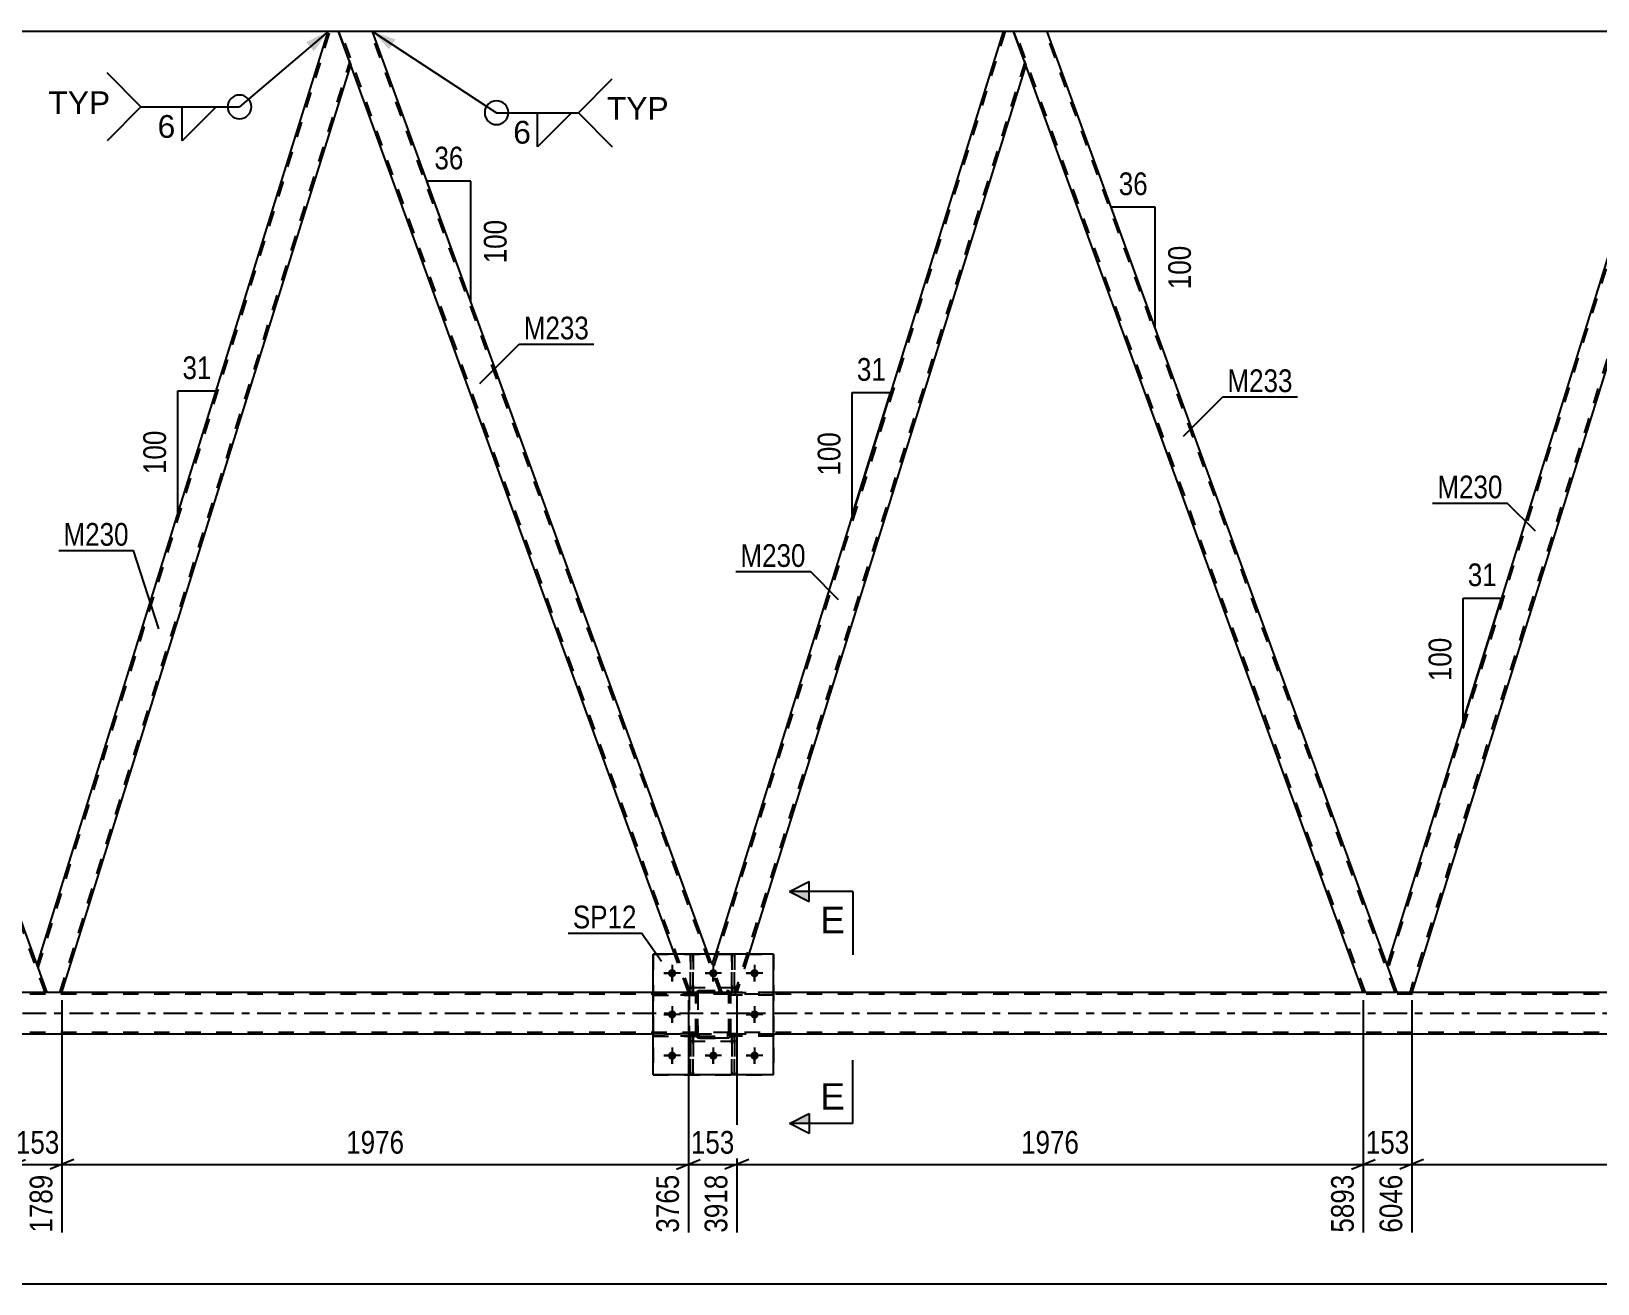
# Model space of a CAD drawing. Header units: millimetres. Extents: x 0 to 841, y 0 to 594.
# Drawn here: x 148.6 to 346.2, y 294.3 to 452.3 of the extents above; entities that cross this region are included whole.
import ezdxf

# ---------------------------------------------------------------- set-up
doc = ezdxf.new("R2010")
doc.units = ezdxf.units.MM
doc.linetypes.add('DXK_LINE_DOT2', pattern=[3.9198, 1.9599, -1.9599])
doc.linetypes.add('DXK_LINE_DOT3', pattern=[5.9187, 2.979, -0.9799, 0.9799, -0.9799])
doc.styles.add('Arial', font='ARIAL.TTF', dxfattribs={"height": 0.2})
doc.styles.add('Arial Narrow', font='ARIALN.TTF', dxfattribs={"height": 0.2})

# ---------------------------------------------------------------- blocks, each defined once
blk = doc.blocks.new('Bolt-389786769-2336 - 2334')
at = {"color": 1, "linetype": 'Continuous'}
for p, q in [((229.47, 334.5), (229.47, 333.81)), ((234.67, 334.5), (234.67, 333.81)), ((239.87, 334.5), (239.87, 333.81)), ((228.43, 333.46), (229.12, 333.46)), ((229.47, 332.42), (229.47, 333.12)), ((230.51, 333.46), (229.82, 333.46)), ((233.63, 333.46), (234.32, 333.46)), ((234.67, 332.42), (234.67, 333.12)), ((235.71, 333.46), (235.02, 333.46)), ((238.83, 333.46), (239.52, 333.46)), ((239.87, 332.42), (239.87, 333.12)), ((240.91, 333.46), (240.22, 333.46)), ((228.43, 328.26), (229.12, 328.26)), ((229.47, 329.3), (229.47, 328.61)), ((230.51, 328.26), (229.82, 328.26)), ((238.83, 328.26), (239.52, 328.26)), ((239.87, 329.3), (239.87, 328.61)), ((240.91, 328.26), (240.22, 328.26)), ((229.47, 327.22), (229.47, 327.92)), ((239.87, 327.22), (239.87, 327.92)), ((229.47, 324.1), (229.47, 323.41)), ((234.67, 324.1), (234.67, 323.41)), ((239.87, 324.1), (239.87, 323.41)), ((228.43, 323.06), (229.12, 323.06)), ((229.47, 322.02), (229.47, 322.72)), ((230.51, 323.06), (229.82, 323.06)), ((233.63, 323.06), (234.32, 323.06)), ((234.67, 322.02), (234.67, 322.72)), ((235.71, 323.06), (235.02, 323.06)), ((238.83, 323.06), (239.52, 323.06)), ((239.87, 322.02), (239.87, 322.72)), ((240.91, 323.06), (240.22, 323.06))]:
    blk.add_line(p, q, dxfattribs=at)
blk = doc.blocks.new('Part-389786769-2456 - 2334')
at = {"color": 2, "linetype": 'Continuous'}
for p, q in [((356.36, 452.26), (319.66, 334.51)), ((357.68, 452.26), (356.36, 452.26)), ((359.23, 448.01), (357.68, 452.26)), ((359.23, 448.01), (322.77, 331.04)), ((320.92, 331.04), (319.66, 334.51)), ((319.66, 334.51), (319.66, 334.51))]:
    blk.add_line(p, q, dxfattribs=at)
at = {"color": 7, "linetype": 'DXK_LINE_DOT2'}
for p, q in [((356.61, 452.26), (319.79, 334.14)), ((359.09, 448.38), (322.51, 331.04)), ((320.92, 331.04), (319.66, 334.51)), ((322.77, 331.04), (320.92, 331.04)), ((322.26, 331.04), (320.92, 331.04)), ((322.62, 331.04), (322.26, 331.04))]:
    blk.add_line(p, q, dxfattribs=at)
blk = doc.blocks.new('Part-389786769-2466 - 2334')
at = {"color": 7, "linetype": 'DXK_LINE_DOT2'}
for p, q in [((271.48, 452.26), (234.66, 334.14)), ((273.96, 448.38), (237.38, 331.04)), ((234.52, 334.51), (234.95, 335.86)), ((235.79, 331.04), (234.52, 334.51)), ((235.79, 331.04), (234.52, 334.51)), ((239.13, 335.86), (237.63, 331.04)), ((237.63, 331.04), (235.79, 331.04)), ((237.13, 331.04), (235.79, 331.04)), ((237.48, 331.04), (237.13, 331.04))]:
    blk.add_line(p, q, dxfattribs=at)
at = {"color": 2, "linetype": 'Continuous'}
for p, q in [((271.23, 452.26), (234.95, 335.86)), ((272.54, 452.26), (271.23, 452.26)), ((274.09, 448.01), (272.54, 452.26)), ((274.09, 448.01), (239.13, 335.86))]:
    blk.add_line(p, q, dxfattribs=at)
blk = doc.blocks.new('Bolt-389786769-2402 - 2334')
at = {"linetype": 'Continuous'}
for points in [[(229.99, 333.46, -1), (228.95, 333.46, -1)], [(235.19, 333.46, -1), (234.15, 333.46, -1)], [(240.39, 333.46, -1), (239.35, 333.46, -1)], [(229.99, 328.26, -1), (228.95, 328.26, -1)], [(240.39, 328.26, -1), (239.35, 328.26, -1)], [(229.99, 323.06, -1), (228.95, 323.06, -1)], [(235.19, 323.06, -1), (234.15, 323.06, -1)], [(240.39, 323.06, -1), (239.35, 323.06, -1)]]:
    blk.add_hatch(color=1, dxfattribs=at).paths.add_polyline_path(points)
at = {"color": 1, "linetype": 'Continuous'}
for p, q in [((229.47, 334.5), (229.47, 332.42)), ((234.67, 334.5), (234.67, 332.42)), ((239.87, 334.5), (239.87, 332.42)), ((230.51, 333.46), (228.43, 333.46)), ((235.71, 333.46), (233.63, 333.46)), ((240.91, 333.46), (238.83, 333.46)), ((230.51, 328.26), (228.43, 328.26)), ((229.47, 329.3), (229.47, 327.22)), ((240.91, 328.26), (238.83, 328.26)), ((239.87, 329.3), (239.87, 327.22)), ((229.47, 324.1), (229.47, 322.02)), ((234.67, 324.1), (234.67, 322.02)), ((239.87, 324.1), (239.87, 322.02)), ((230.51, 323.06), (228.43, 323.06)), ((235.71, 323.06), (233.63, 323.06)), ((240.91, 323.06), (238.83, 323.06))]:
    blk.add_line(p, q, dxfattribs=at)
blk = doc.blocks.new('Part-389786769-2644 - 2334')
at = {"color": 7, "linetype": 'DXK_LINE_DOT2'}
for p, q in [((232.12, 335.87), (231.8, 335.87)), ((231.8, 335.87), (231.8, 331.62)), ((231.8, 335.87), (231.8, 331.02)), ((232.12, 331.62), (232.12, 335.87)), ((232.12, 331.02), (232.12, 335.86)), ((232.12, 331.62), (231.8, 331.62)), ((231.8, 331.62), (231.8, 331.02)), ((232.12, 331.02), (231.8, 331.02)), ((232.12, 331.02), (232.12, 331.62)), ((232.12, 331.02), (232.12, 331.02))]:
    blk.add_line(p, q, dxfattribs=at)
blk = doc.blocks.new('Part-389786769-2621 - 2334')
at = {"color": 7, "linetype": 'DXK_LINE_DOT2'}
for p, q in [((232.12, 331.03), (227.07, 331.03)), ((227.07, 331.03), (227.07, 330.71)), ((227.07, 330.71), (232.47, 330.71)), ((232.47, 331.03), (231.87, 331.03)), ((231.87, 330.71), (231.87, 331.03)), ((231.87, 330.71), (232.47, 330.71)), ((232.47, 330.71), (232.47, 331.03)), ((232.47, 330.71), (232.47, 331.03))]:
    blk.add_line(p, q, dxfattribs=at)
blk = doc.blocks.new('Part-389786769-2476 - 2334')
at = {"color": 2, "linetype": 'Continuous'}
for p, q in [((149.39, 334.51), (186.09, 452.26)), ((187.41, 452.26), (186.09, 452.26)), ((188.96, 448.01), (187.41, 452.26)), ((152.5, 331.04), (188.96, 448.01)), ((150.65, 331.04), (149.39, 334.51)), ((149.39, 334.51), (149.39, 334.51))]:
    blk.add_line(p, q, dxfattribs=at)
at = {"color": 7, "linetype": 'DXK_LINE_DOT2'}
for p, q in [((149.52, 334.14), (186.34, 452.26)), ((152.25, 331.04), (188.82, 448.38)), ((150.65, 331.04), (149.39, 334.51)), ((152.5, 331.04), (150.65, 331.04)), ((151.99, 331.04), (150.65, 331.04)), ((152.35, 331.04), (151.99, 331.04))]:
    blk.add_line(p, q, dxfattribs=at)
blk = doc.blocks.new('Part-389786769-2603 - 2334')
at = {"color": 7, "linetype": 'DXK_LINE_DOT2'}
for p, q in [((242.27, 331.03), (236.87, 331.03)), ((236.87, 330.71), (236.87, 331.03)), ((236.87, 330.71), (236.87, 331.03)), ((237.47, 330.71), (236.87, 330.71)), ((242.27, 330.71), (236.87, 330.71)), ((237.47, 330.71), (237.47, 331.03)), ((242.27, 331.03), (242.27, 330.71))]:
    blk.add_line(p, q, dxfattribs=at)
blk = doc.blocks.new('Part-389786769-2422 - 2334')
at = {"color": 2, "linetype": 'Continuous'}
for p, q in [((227.07, 331.04), (94.28, 331.04)), ((482.48, 331.04), (242.27, 331.04)), ((227.07, 325.76), (94.28, 325.76)), ((482.48, 325.76), (242.27, 325.76))]:
    blk.add_line(p, q, dxfattribs=at)
at = {"color": 7, "linetype": 'DXK_LINE_DOT2'}
for p, q in [((765.82, 330.8), (94.28, 330.8)), ((242.27, 331.04), (227.07, 331.04)), ((765.82, 326), (94.28, 326)), ((242.27, 325.76), (227.07, 325.76))]:
    blk.add_line(p, q, dxfattribs=at)
at = {"color": 7, "linetype": 'DXK_LINE_DOT3'}
blk.add_line((94.28, 328.4), (765.82, 328.4), dxfattribs=at)
blk = doc.blocks.new('Part-389786769-2358 - 2334')
at = {"color": 7, "linetype": 'DXK_LINE_DOT2'}
for p, q in [((237, 325.5), (237, 325.5)), ((237, 325.5), (237, 324.9)), ((237, 320.67), (237, 325.5)), ((237, 325.5), (237.32, 325.5)), ((237, 324.9), (237, 320.67)), ((237, 324.9), (237.32, 324.9)), ((237.32, 324.9), (237.32, 325.5)), ((237.32, 320.67), (237.32, 325.5)), ((237.32, 320.67), (237.32, 324.9)), ((237, 320.67), (237.32, 320.67))]:
    blk.add_line(p, q, dxfattribs=at)
blk = doc.blocks.new('Part-389786769-2487 - 2334')
at = {"color": 7, "linetype": 'DXK_LINE_DOT2'}
for p, q in [((231.67, 324.87), (231.67, 331.67)), ((231.67, 331.67), (237.67, 331.67)), ((237.67, 324.87), (237.67, 331.67)), ((231.67, 324.87), (237.67, 324.87))]:
    blk.add_line(p, q, dxfattribs=at)
blk = doc.blocks.new('Part-389786769-2597 - 2334')
at = {"color": 7, "linetype": 'DXK_LINE_DOT2'}
for p, q in [((236.87, 330.71), (236.87, 331.03)), ((236.87, 331.03), (242.27, 331.03)), ((236.87, 330.71), (236.87, 331.03)), ((242.27, 330.71), (236.87, 330.71)), ((237.47, 330.71), (237.47, 331.03)), ((242.27, 331.03), (242.27, 330.71))]:
    blk.add_line(p, q, dxfattribs=at)
blk = doc.blocks.new('Part-389786769-2567 - 2334')
at = {"color": 2, "linetype": 'Continuous'}
for p, q in [((146.4, 331.04), (102.28, 452.26)), ((102.28, 452.26), (106.53, 452.26)), ((149.39, 334.51), (106.53, 452.26))]:
    blk.add_line(p, q, dxfattribs=at)
at = {"color": 7, "linetype": 'DXK_LINE_DOT2'}
for p, q in [((146.65, 331.04), (102.53, 452.26)), ((150.4, 331.04), (106.28, 452.26)), ((150.65, 331.04), (149.39, 334.51)), ((150.65, 331.04), (146.4, 331.04)), ((150.14, 331.04), (146.91, 331.04))]:
    blk.add_line(p, q, dxfattribs=at)
blk = doc.blocks.new('Part-389786769-2461 - 2334')
at = {"color": 2, "linetype": 'Continuous'}
for p, q in [((276.8, 452.26), (272.54, 452.26)), ((319.66, 334.51), (276.8, 452.26)), ((316.66, 331.04), (274.09, 448.01))]:
    blk.add_line(p, q, dxfattribs=at)
at = {"color": 7, "linetype": 'DXK_LINE_DOT2'}
for p, q in [((272.54, 452.26), (274.09, 448.01)), ((316.92, 331.04), (272.8, 452.26)), ((320.67, 331.04), (276.55, 452.26)), ((320.92, 331.04), (319.66, 334.51)), ((320.92, 331.04), (316.66, 331.04)), ((320.41, 331.04), (317.18, 331.04))]:
    blk.add_line(p, q, dxfattribs=at)
blk = doc.blocks.new('Part-389786769-2471 - 2334')
at = {"color": 2, "linetype": 'Continuous'}
for p, q in [((191.67, 452.26), (187.41, 452.26)), ((234.03, 335.86), (191.67, 452.26)), ((229.77, 335.86), (188.96, 448.01))]:
    blk.add_line(p, q, dxfattribs=at)
at = {"color": 7, "linetype": 'DXK_LINE_DOT2'}
for p, q in [((187.41, 452.26), (188.96, 448.01)), ((231.79, 331.04), (187.67, 452.26)), ((235.53, 331.04), (191.41, 452.26)), ((231.53, 331.04), (229.77, 335.86)), ((235.79, 331.04), (234.03, 335.86)), ((235.79, 331.04), (231.53, 331.04)), ((235.28, 331.04), (232.04, 331.04))]:
    blk.add_line(p, q, dxfattribs=at)
blk = doc.blocks.new('Part-389786769-2518 - 2334')
at = {"color": 2, "linetype": 'Continuous'}
for p, q in [((186.09, 452.26), (106.53, 452.26)), ((271.23, 452.26), (191.67, 452.26)), ((356.36, 452.26), (276.8, 452.26))]:
    blk.add_line(p, q, dxfattribs=at)
at = {"color": 7, "linetype": 'DXK_LINE_DOT2'}
for p, q in [((191.67, 452.26), (186.09, 452.26)), ((276.8, 452.26), (271.23, 452.26))]:
    blk.add_line(p, q, dxfattribs=at)
blk = doc.blocks.new('Part-389786769-2633 - 2334')
at = {"color": 7, "linetype": 'DXK_LINE_DOT2'}
for p, q in [((237.32, 325.5), (237, 325.5)), ((237, 324.9), (237, 325.5)), ((237, 320.67), (237, 325.5)), ((237.32, 324.9), (237, 324.9)), ((237, 320.67), (237, 324.9)), ((237.32, 325.5), (237.32, 325.5)), ((237.32, 325.5), (237.32, 324.9)), ((237.32, 320.67), (237.32, 325.5)), ((237.32, 324.9), (237.32, 320.67)), ((237.32, 320.67), (237, 320.67))]:
    blk.add_line(p, q, dxfattribs=at)
blk = doc.blocks.new('Part-389786769-2553 - 2334')
at = {"color": 7, "linetype": 'DXK_LINE_DOT2'}
for p, q in [((232.12, 325.5), (231.8, 325.5)), ((231.8, 324.9), (231.8, 325.5)), ((231.8, 320.67), (231.8, 325.5)), ((232.12, 324.9), (231.8, 324.9)), ((231.8, 320.67), (231.8, 324.9)), ((232.12, 325.5), (232.12, 325.5)), ((232.12, 325.5), (232.12, 324.9)), ((232.12, 320.67), (232.12, 325.5)), ((232.12, 324.9), (232.12, 320.67)), ((232.12, 320.67), (231.8, 320.67))]:
    blk.add_line(p, q, dxfattribs=at)
blk = doc.blocks.new('Part-389786769-2559 - 2334')
at = {"color": 2, "linetype": 'Continuous'}
for p, q in [((242.27, 335.86), (227.07, 335.86)), ((227.07, 320.66), (227.07, 335.86)), ((242.27, 320.66), (242.27, 335.86)), ((242.27, 320.66), (227.07, 320.66))]:
    blk.add_line(p, q, dxfattribs=at)
blk = doc.blocks.new('Part-389786769-2560 - 2334')
at = {"color": 7, "linetype": 'DXK_LINE_DOT2'}
for p, q in [((227.07, 335.86), (242.27, 335.86)), ((227.07, 335.86), (227.07, 320.66)), ((242.27, 335.86), (242.27, 320.66)), ((227.07, 320.66), (242.27, 320.66))]:
    blk.add_line(p, q, dxfattribs=at)
blk = doc.blocks.new('Part-389786769-2561 - 2334')
at = {"color": 7, "linetype": 'DXK_LINE_DOT2'}
for p, q in [((232.47, 330.78), (232.51, 330.97)), ((232.51, 330.97), (232.47, 330.78)), ((232.47, 325.74), (232.47, 330.78)), ((232.47, 330.78), (232.47, 330.78)), ((232.47, 325.74), (232.47, 330.78)), ((232.71, 330.78), (232.73, 330.88)), ((232.73, 330.88), (232.71, 330.78)), ((232.71, 325.74), (232.71, 330.78)), ((232.71, 330.78), (232.71, 330.78)), ((232.71, 330.78), (232.71, 325.74)), ((232.73, 330.88), (232.78, 330.95)), ((232.78, 330.95), (232.73, 330.88)), ((232.77, 331.23), (232.95, 331.26)), ((232.95, 331.26), (232.77, 331.23)), ((232.78, 330.95), (232.86, 331.01)), ((232.95, 331.02), (232.86, 331.01)), ((232.95, 331.26), (236.39, 331.26)), ((232.95, 331.26), (232.95, 331.26)), ((232.95, 331.26), (236.39, 331.26)), ((232.95, 331.02), (236.39, 331.02)), ((232.95, 331.02), (232.95, 331.02)), ((232.95, 331.02), (236.39, 331.02)), ((236.39, 331.26), (236.39, 331.26)), ((236.39, 331.26), (236.57, 331.23)), ((236.57, 331.23), (236.39, 331.26)), ((236.39, 331.02), (236.39, 331.02)), ((236.39, 331.02), (236.48, 331.01)), ((236.48, 331.01), (236.39, 331.02)), ((236.48, 331.01), (236.56, 330.95)), ((236.56, 330.95), (236.48, 331.01)), ((236.56, 330.95), (236.61, 330.88)), ((236.61, 330.88), (236.56, 330.95)), ((236.61, 330.88), (236.63, 330.78)), ((236.63, 330.78), (236.61, 330.88)), ((236.63, 325.74), (236.63, 330.78)), ((236.63, 330.78), (236.63, 330.78)), ((236.63, 325.74), (236.63, 330.78)), ((236.83, 330.97), (236.87, 330.78)), ((236.87, 330.78), (236.83, 330.97)), ((236.87, 325.74), (236.87, 330.78)), ((236.87, 330.78), (236.87, 330.78)), ((236.87, 325.74), (236.87, 330.78)), ((232.47, 325.74), (232.47, 325.74)), ((232.51, 325.56), (232.47, 325.74)), ((232.47, 325.74), (232.51, 325.56)), ((232.71, 325.74), (232.71, 325.74)), ((232.73, 325.65), (232.71, 325.74)), ((232.71, 325.74), (232.73, 325.65)), ((232.78, 325.57), (232.73, 325.65)), ((232.73, 325.65), (232.78, 325.57)), ((232.95, 325.26), (232.77, 325.3)), ((232.77, 325.3), (232.95, 325.26)), ((232.86, 325.52), (232.78, 325.57)), ((232.78, 325.57), (232.86, 325.52)), ((232.95, 325.5), (232.86, 325.52)), ((232.86, 325.52), (232.95, 325.5)), ((232.95, 325.5), (236.39, 325.5)), ((232.95, 325.5), (232.95, 325.5)), ((232.95, 325.5), (236.39, 325.5)), ((232.95, 325.26), (236.39, 325.26)), ((232.95, 325.26), (232.95, 325.26)), ((236.39, 325.26), (232.95, 325.26)), ((236.48, 325.52), (236.39, 325.5)), ((236.39, 325.5), (236.39, 325.5)), ((236.57, 325.3), (236.39, 325.26)), ((236.39, 325.26), (236.57, 325.3)), ((236.39, 325.26), (236.39, 325.26)), ((236.56, 325.57), (236.48, 325.52)), ((236.61, 325.65), (236.56, 325.57)), ((236.56, 325.57), (236.61, 325.65)), ((236.63, 325.74), (236.61, 325.65)), ((236.61, 325.65), (236.63, 325.74)), ((236.63, 325.74), (236.63, 325.74)), ((236.87, 325.74), (236.83, 325.56)), ((236.83, 325.56), (236.87, 325.74)), ((236.87, 325.74), (236.87, 325.74))]:
    blk.add_line(p, q, dxfattribs=at)
at = {"color": 7, "linetype": 'DXK_LINE_DOT3'}
blk.add_line((234.67, 328.26), (234.67, 328.26), dxfattribs=at)
at = {"color": 7, "linetype": 'DXK_LINE_DOT2'}
for centre, start, end in [((232.95, 330.78), 112.5, 157.5), ((232.95, 330.78), 112.5, 157.5), ((236.39, 330.78), 22.5, 67.5), ((236.39, 330.78), 22.5, 67.5), ((232.95, 325.74), 202.5, 247.5), ((232.95, 325.74), 202.5, 247.5), ((236.39, 325.74), 292.5, 337.5), ((236.39, 325.74), 292.5, 337.5)]:
    blk.add_arc(centre, 0.48, start, end, dxfattribs=at)
blk = doc.blocks.new('Part-389786769-2562 - 2334')
at = {"color": 7, "linetype": 'DXK_LINE_DOT2'}
for p, q in [((231.67, 324.87), (231.67, 331.67)), ((231.67, 331.67), (237.67, 331.67)), ((237.67, 324.87), (237.67, 331.67)), ((231.67, 324.87), (237.67, 324.87))]:
    blk.add_line(p, q, dxfattribs=at)
blk = doc.blocks.new('Part-389786769-2580 - 2334')
at = {"color": 7, "linetype": 'DXK_LINE_DOT2'}
for p, q in [((232.47, 330.78), (232.51, 330.97)), ((232.51, 330.97), (232.47, 330.78)), ((232.47, 325.74), (232.47, 330.78)), ((232.47, 330.78), (232.47, 330.78)), ((232.47, 325.74), (232.47, 330.78)), ((232.71, 330.78), (232.73, 330.88)), ((232.73, 330.88), (232.71, 330.78)), ((232.71, 325.74), (232.71, 330.78)), ((232.71, 330.78), (232.71, 330.78)), ((232.71, 330.78), (232.71, 325.74)), ((232.73, 330.88), (232.78, 330.95)), ((232.78, 330.95), (232.73, 330.88)), ((232.77, 331.23), (232.95, 331.26)), ((232.95, 331.26), (232.77, 331.23)), ((232.78, 330.95), (232.86, 331.01)), ((232.95, 331.02), (232.86, 331.01)), ((232.95, 331.26), (236.39, 331.26)), ((232.95, 331.26), (232.95, 331.26)), ((232.95, 331.26), (236.39, 331.26)), ((232.95, 331.02), (236.39, 331.02)), ((232.95, 331.02), (232.95, 331.02)), ((232.95, 331.02), (236.39, 331.02)), ((236.39, 331.26), (236.39, 331.26)), ((236.39, 331.26), (236.57, 331.23)), ((236.57, 331.23), (236.39, 331.26)), ((236.39, 331.02), (236.39, 331.02)), ((236.39, 331.02), (236.48, 331.01)), ((236.48, 331.01), (236.39, 331.02)), ((236.48, 331.01), (236.56, 330.95)), ((236.56, 330.95), (236.48, 331.01)), ((236.56, 330.95), (236.61, 330.88)), ((236.61, 330.88), (236.56, 330.95)), ((236.61, 330.88), (236.63, 330.78)), ((236.63, 330.78), (236.61, 330.88)), ((236.63, 325.74), (236.63, 330.78)), ((236.63, 330.78), (236.63, 330.78)), ((236.63, 325.74), (236.63, 330.78)), ((236.83, 330.97), (236.87, 330.78)), ((236.87, 330.78), (236.83, 330.97)), ((236.87, 325.74), (236.87, 330.78)), ((236.87, 330.78), (236.87, 330.78)), ((236.87, 325.74), (236.87, 330.78)), ((232.47, 325.74), (232.47, 325.74)), ((232.51, 325.56), (232.47, 325.74)), ((232.47, 325.74), (232.51, 325.56)), ((232.71, 325.74), (232.71, 325.74)), ((232.73, 325.65), (232.71, 325.74)), ((232.71, 325.74), (232.73, 325.65)), ((232.78, 325.57), (232.73, 325.65)), ((232.73, 325.65), (232.78, 325.57)), ((232.95, 325.26), (232.77, 325.3)), ((232.77, 325.3), (232.95, 325.26)), ((232.86, 325.52), (232.78, 325.57)), ((232.78, 325.57), (232.86, 325.52)), ((232.95, 325.5), (232.86, 325.52)), ((232.86, 325.52), (232.95, 325.5)), ((232.95, 325.5), (236.39, 325.5)), ((232.95, 325.5), (232.95, 325.5)), ((232.95, 325.5), (236.39, 325.5)), ((232.95, 325.26), (236.39, 325.26)), ((232.95, 325.26), (232.95, 325.26)), ((236.39, 325.26), (232.95, 325.26)), ((236.48, 325.52), (236.39, 325.5)), ((236.39, 325.5), (236.39, 325.5)), ((236.57, 325.3), (236.39, 325.26)), ((236.39, 325.26), (236.57, 325.3)), ((236.39, 325.26), (236.39, 325.26)), ((236.56, 325.57), (236.48, 325.52)), ((236.61, 325.65), (236.56, 325.57)), ((236.56, 325.57), (236.61, 325.65)), ((236.63, 325.74), (236.61, 325.65)), ((236.61, 325.65), (236.63, 325.74)), ((236.63, 325.74), (236.63, 325.74)), ((236.87, 325.74), (236.83, 325.56)), ((236.83, 325.56), (236.87, 325.74)), ((236.87, 325.74), (236.87, 325.74))]:
    blk.add_line(p, q, dxfattribs=at)
at = {"color": 7, "linetype": 'DXK_LINE_DOT3'}
blk.add_line((234.67, 328.26), (234.67, 328.26), dxfattribs=at)
at = {"color": 7, "linetype": 'DXK_LINE_DOT2'}
for centre, start, end in [((232.95, 330.78), 112.5, 157.5), ((232.95, 330.78), 112.5, 157.5), ((236.39, 330.78), 22.5, 67.5), ((236.39, 330.78), 22.5, 67.5), ((232.95, 325.74), 202.5, 247.5), ((232.95, 325.74), 202.5, 247.5), ((236.39, 325.74), 292.5, 337.5), ((236.39, 325.74), 292.5, 337.5)]:
    blk.add_arc(centre, 0.48, start, end, dxfattribs=at)
blk = doc.blocks.new('Part-389786769-2583 - 2334')
at = {"color": 7, "linetype": 'DXK_LINE_DOT2'}
for p, q in [((232.47, 331.03), (227.07, 331.03)), ((227.07, 331.03), (227.07, 330.71)), ((232.47, 330.71), (227.07, 330.71)), ((231.87, 330.71), (231.87, 331.03)), ((232.47, 330.71), (232.47, 331.03)), ((232.47, 330.71), (232.47, 331.03))]:
    blk.add_line(p, q, dxfattribs=at)
blk = doc.blocks.new('Part-389786769-2584 - 2334')
at = {"color": 7, "linetype": 'DXK_LINE_DOT2'}
for p, q in [((232.47, 325.83), (227.07, 325.83)), ((227.07, 325.83), (227.07, 325.51)), ((232.47, 325.51), (227.07, 325.51)), ((231.87, 325.51), (231.87, 325.83)), ((232.47, 325.51), (232.47, 325.83)), ((232.47, 325.51), (232.47, 325.83))]:
    blk.add_line(p, q, dxfattribs=at)
blk = doc.blocks.new('Part-389786769-2587 - 2334')
at = {"color": 7, "linetype": 'DXK_LINE_DOT2'}
for p, q in [((237.32, 335.87), (237, 335.87)), ((237, 335.87), (237, 331.62)), ((237, 335.86), (237, 331.02)), ((237.32, 331.62), (237.32, 335.87)), ((237.32, 335.87), (237.32, 331.02)), ((237.32, 331.62), (237, 331.62)), ((237, 331.62), (237, 331.02)), ((237.32, 331.02), (237, 331.02)), ((237.32, 331.02), (237.32, 331.62)), ((237.32, 331.02), (237.32, 331.02))]:
    blk.add_line(p, q, dxfattribs=at)
blk = doc.blocks.new('Part-389786769-2606 - 2334')
at = {"color": 7, "linetype": 'DXK_LINE_DOT2'}
for p, q in [((237.47, 325.83), (236.87, 325.83)), ((236.87, 325.83), (242.27, 325.83)), ((236.87, 325.51), (236.87, 325.83)), ((236.87, 325.51), (236.87, 325.83)), ((237.47, 325.51), (236.87, 325.51)), ((242.27, 325.51), (236.87, 325.51)), ((237.47, 325.51), (237.47, 325.83)), ((242.27, 325.83), (242.27, 325.51))]:
    blk.add_line(p, q, dxfattribs=at)
blk = doc.blocks.new('Part-389786769-2618 - 2334')
at = {"color": 7, "linetype": 'DXK_LINE_DOT2'}
for p, q in [((236.87, 325.51), (236.87, 325.83)), ((236.87, 325.83), (242.27, 325.83)), ((236.87, 325.51), (236.87, 325.83)), ((242.27, 325.51), (236.87, 325.51)), ((237.47, 325.51), (237.47, 325.83)), ((242.27, 325.83), (242.27, 325.51))]:
    blk.add_line(p, q, dxfattribs=at)
blk = doc.blocks.new('Part-389786769-2624 - 2334')
at = {"color": 7, "linetype": 'DXK_LINE_DOT2'}
for p, q in [((232.47, 325.83), (227.07, 325.83)), ((227.07, 325.83), (227.07, 325.51)), ((227.07, 325.51), (232.47, 325.51)), ((231.87, 325.83), (232.47, 325.83)), ((231.87, 325.51), (231.87, 325.83)), ((231.87, 325.51), (232.47, 325.51)), ((232.47, 325.51), (232.47, 325.83)), ((232.47, 325.51), (232.47, 325.83))]:
    blk.add_line(p, q, dxfattribs=at)
blk = doc.blocks.new('Part-389786769-2627 - 2334')
at = {"color": 2, "linetype": 'Continuous'}
blk.add_line((237, 335.87), (237.32, 335.87), dxfattribs=at)
at = {"color": 7, "linetype": 'DXK_LINE_DOT2'}
for p, q in [((237, 331.62), (237, 335.87)), ((237, 331.02), (237, 335.86)), ((237.32, 335.87), (237.32, 331.62)), ((237.32, 335.86), (237.32, 331.02)), ((237, 331.02), (237, 331.62)), ((237, 331.62), (237.32, 331.62)), ((237, 331.02), (237, 331.02)), ((237.32, 331.02), (237, 331.02)), ((237.32, 331.62), (237.32, 331.02))]:
    blk.add_line(p, q, dxfattribs=at)
blk = doc.blocks.new('Part-389786769-2634 - 2334')
at = {"color": 2, "linetype": 'Continuous'}
blk.add_line((231.8, 335.87), (232.12, 335.87), dxfattribs=at)
at = {"color": 7, "linetype": 'DXK_LINE_DOT2'}
for p, q in [((231.8, 331.62), (231.8, 335.87)), ((231.8, 331.02), (231.8, 335.86)), ((232.12, 335.87), (232.12, 331.62)), ((232.12, 331.02), (232.12, 335.87)), ((231.8, 331.02), (231.8, 331.62)), ((231.8, 331.62), (232.12, 331.62)), ((231.8, 331.02), (231.8, 331.02)), ((232.12, 331.02), (231.8, 331.02)), ((232.12, 331.62), (232.12, 331.02))]:
    blk.add_line(p, q, dxfattribs=at)
blk = doc.blocks.new('Part-389786769-2642 - 2334')
at = {"color": 7, "linetype": 'DXK_LINE_DOT2'}
for p, q in [((231.8, 325.5), (231.8, 325.5)), ((231.8, 325.5), (231.8, 324.9)), ((231.8, 320.67), (231.8, 325.5)), ((231.8, 325.5), (232.12, 325.5)), ((231.8, 324.9), (231.8, 320.67)), ((231.8, 324.9), (232.12, 324.9)), ((232.12, 324.9), (232.12, 325.5)), ((232.12, 320.67), (232.12, 325.5)), ((232.12, 320.67), (232.12, 324.9)), ((231.8, 320.67), (232.12, 320.67))]:
    blk.add_line(p, q, dxfattribs=at)
blk = doc.blocks.new('AngleDimension-389786769-9949 - 2334')
at = {"color": 7, "linetype": 'Continuous'}
for p, q in [((167.13, 406.9), (171.95, 406.9)), ((167.13, 391.43), (171.95, 406.9)), ((167.13, 391.43), (167.13, 406.9)), ((167.12, 391.39), (167.13, 391.43))]:
    blk.add_line(p, q, dxfattribs=at)
at = {"color": 0}
for points in [[(171.97, 407.8), (171.97, 412), (167.11, 412), (167.11, 407.8)], [(166.23, 402.51), (162.03, 402.51), (162.03, 395.82), (166.23, 395.82)]]:
    blk.add_wipeout(points, dxfattribs=at)
at = {"color": 3, "style": 'Arial Narrow'}
blk.add_text('31', height=2.863, dxfattribs=at).set_placement((167.71, 408.4))
blk.add_text('100', height=2.863, rotation=90.0002, dxfattribs=at).set_placement((165.63, 396.42))
blk = doc.blocks.new('StraightDimension-389786769-32031 - 2334')
at = {"color": 7, "linetype": 'Continuous'}
for p, q in [((316.66, 330.04), (316.66, 300.74)), ((322.77, 330.04), (322.77, 300.74)), ((315.16, 308.75), (318.16, 309.95)), ((316.66, 309.35), (322.77, 309.35)), ((324.27, 309.95), (321.27, 308.75))]:
    blk.add_line(p, q, dxfattribs=at)
at = {"color": 0}
blk.add_wipeout([(323.06, 310.1), (323.06, 314.3), (316.37, 314.3), (316.37, 310.1)], dxfattribs=at)
at = {"color": 0, "linetype": 'Continuous'}
blk.add_wipeout([(322.17, 308.65), (317.97, 308.65), (317.97, 300.14), (322.17, 300.14)], dxfattribs=at)
at = {"color": 3, "style": 'Arial Narrow'}
blk.add_text('153', height=2.863, dxfattribs=at).set_placement((316.97, 310.7))
at = {"color": 3, "linetype": 'Continuous', "style": 'Arial Narrow'}
blk.add_text('6046', height=2.863, rotation=90.0002, dxfattribs=at).set_placement((321.57, 300.74))
blk = doc.blocks.new('AngleDimension-389786769-9977 - 2334')
at = {"color": 7, "linetype": 'Continuous'}
for p, q in [((252.2, 406.69), (257.02, 406.69)), ((252.2, 391.23), (257.02, 406.69)), ((252.2, 391.23), (252.2, 406.69)), ((252.47, 392.09), (252.2, 391.23))]:
    blk.add_line(p, q, dxfattribs=at)
at = {"color": 0}
for points in [[(257.04, 407.59), (257.04, 411.79), (252.18, 411.79), (252.18, 407.59)], [(251.3, 402.3), (247.1, 402.3), (247.1, 395.62), (251.3, 395.62)]]:
    blk.add_wipeout(points, dxfattribs=at)
at = {"color": 3, "style": 'Arial Narrow'}
blk.add_text('31', height=2.863, dxfattribs=at).set_placement((252.78, 408.19))
blk.add_text('100', height=2.863, rotation=90.0002, dxfattribs=at).set_placement((250.7, 396.22))
blk = doc.blocks.new('StraightDimension-389786769-32035 - 2334')
at = {"color": 7, "linetype": 'Continuous'}
for p, q in [((146.4, 330.04), (146.4, 300.74)), ((152.5, 330.04), (152.5, 300.74)), ((144.9, 308.75), (147.9, 309.95)), ((146.4, 309.35), (152.5, 309.35)), ((154, 309.95), (151, 308.75))]:
    blk.add_line(p, q, dxfattribs=at)
at = {"color": 0}
blk.add_wipeout([(152.79, 310.1), (152.79, 314.3), (146.1, 314.3), (146.1, 310.1)], dxfattribs=at)
at = {"color": 0, "linetype": 'Continuous'}
blk.add_wipeout([(151.9, 308.65), (147.7, 308.65), (147.7, 300.14), (151.9, 300.14)], dxfattribs=at)
at = {"color": 3, "style": 'Arial Narrow'}
blk.add_text('153', height=2.863, dxfattribs=at).set_placement((146.7, 310.7))
at = {"color": 3, "linetype": 'Continuous', "style": 'Arial Narrow'}
blk.add_text('1789', height=2.863, rotation=90.0002, dxfattribs=at).set_placement((151.3, 300.74))
blk = doc.blocks.new('AngleDimension-389786769-9992 - 2334')
at = {"color": 7, "linetype": 'Continuous'}
for p, q in [((288.61, 419.81), (284.87, 430.1)), ((290.41, 430.1), (284.87, 430.1)), ((290.41, 414.87), (284.87, 430.1)), ((290.41, 414.87), (290.41, 430.1))]:
    blk.add_line(p, q, dxfattribs=at)
at = {"color": 0}
for points in [[(290.07, 431), (290.07, 435.2), (285.21, 435.2), (285.21, 431)], [(295.51, 425.83), (291.31, 425.83), (291.31, 419.14), (295.51, 419.14)]]:
    blk.add_wipeout(points, dxfattribs=at)
at = {"color": 3, "style": 'Arial Narrow'}
blk.add_text('36', height=2.863, dxfattribs=at).set_placement((285.81, 431.6))
blk.add_text('100', height=2.863, rotation=90.0002, dxfattribs=at).set_placement((294.91, 419.74))
blk = doc.blocks.new('AngleDimension-389786769-10006 - 2334')
at = {"color": 7, "linetype": 'Continuous'}
for p, q in [((329.26, 380.78), (334.08, 380.78)), ((329.26, 365.31), (334.08, 380.78)), ((329.26, 365.31), (329.26, 380.78)), ((330.64, 369.76), (334.08, 380.78))]:
    blk.add_line(p, q, dxfattribs=at)
at = {"color": 0}
for points in [[(334.1, 381.68), (334.1, 385.88), (329.24, 385.88), (329.24, 381.68)], [(328.36, 376.39), (324.16, 376.39), (324.16, 369.7), (328.36, 369.7)]]:
    blk.add_wipeout(points, dxfattribs=at)
at = {"color": 3, "style": 'Arial Narrow'}
blk.add_text('31', height=2.863, dxfattribs=at).set_placement((329.84, 382.28))
blk.add_text('100', height=2.863, rotation=90.0002, dxfattribs=at).set_placement((327.76, 370.3))
blk = doc.blocks.new('StraightDimension-389786769-32312 - 2334')
at = {"color": 7, "linetype": 'Continuous'}
blk.add_line((47.34, 294.3), (775.08, 294.3), dxfattribs=at)
blk = doc.blocks.new('AngleDimension-389786769-9963 - 2334')
at = {"color": 7, "linetype": 'Continuous'}
for p, q in [((202.86, 421.51), (198.55, 433.35)), ((204.09, 433.35), (198.55, 433.35)), ((204.09, 418.13), (198.55, 433.35)), ((204.09, 418.13), (204.09, 433.35))]:
    blk.add_line(p, q, dxfattribs=at)
at = {"color": 0}
for points in [[(203.75, 434.25), (203.75, 438.45), (198.89, 438.45), (198.89, 434.25)], [(209.19, 429.08), (204.99, 429.08), (204.99, 422.4), (209.19, 422.4)]]:
    blk.add_wipeout(points, dxfattribs=at)
at = {"color": 3, "style": 'Arial Narrow'}
blk.add_text('36', height=2.863, dxfattribs=at).set_placement((199.49, 434.85))
blk.add_text('100', height=2.863, rotation=90.0002, dxfattribs=at).set_placement((208.59, 423))
blk = doc.blocks.new('StraightDimension-389786769-32030 - 2334')
at = {"color": 7, "linetype": 'Continuous'}
for p, q in [((322.77, 330.04), (322.77, 300.74)), ((401.8, 330.04), (401.8, 300.74)), ((324.27, 309.95), (321.27, 308.75)), ((322.77, 309.35), (401.8, 309.35)), ((400.3, 308.75), (403.3, 309.95))]:
    blk.add_line(p, q, dxfattribs=at)
at = {"color": 0}
blk.add_wipeout([(366.54, 310.1), (366.54, 314.3), (358.03, 314.3), (358.03, 310.1)], dxfattribs=at)
at = {"color": 0, "linetype": 'Continuous'}
blk.add_wipeout([(401.2, 308.65), (397, 308.65), (397, 300.14), (401.2, 300.14)], dxfattribs=at)
at = {"color": 3, "style": 'Arial Narrow'}
blk.add_text('1976', height=2.863, dxfattribs=at).set_placement((358.63, 310.7))
at = {"color": 3, "linetype": 'Continuous', "style": 'Arial Narrow'}
blk.add_text('8022', height=2.863, rotation=90.0002, dxfattribs=at).set_placement((400.6, 300.74))
blk = doc.blocks.new('StraightDimension-389786769-32032 - 2334')
at = {"color": 7, "linetype": 'Continuous'}
for p, q in [((237.63, 330.04), (237.63, 300.74)), ((316.66, 330.04), (316.66, 300.74)), ((239.13, 309.95), (236.13, 308.75)), ((237.63, 309.35), (316.66, 309.35)), ((315.16, 308.75), (318.16, 309.95))]:
    blk.add_line(p, q, dxfattribs=at)
at = {"color": 0}
blk.add_wipeout([(281.4, 310.1), (281.4, 314.3), (272.89, 314.3), (272.89, 310.1)], dxfattribs=at)
at = {"color": 0, "linetype": 'Continuous'}
blk.add_wipeout([(316.06, 308.65), (311.86, 308.65), (311.86, 300.14), (316.06, 300.14)], dxfattribs=at)
at = {"color": 3, "style": 'Arial Narrow'}
blk.add_text('1976', height=2.863, dxfattribs=at).set_placement((273.49, 310.7))
at = {"color": 3, "linetype": 'Continuous', "style": 'Arial Narrow'}
blk.add_text('5893', height=2.863, rotation=90.0002, dxfattribs=at).set_placement((315.46, 300.74))
blk = doc.blocks.new('StraightDimension-389786769-32033 - 2334')
at = {"color": 7, "linetype": 'Continuous'}
for p, q in [((231.53, 330.04), (231.53, 300.74)), ((237.63, 330.04), (237.63, 300.74)), ((230.03, 308.75), (233.03, 309.95)), ((231.53, 309.35), (237.63, 309.35)), ((239.13, 309.95), (236.13, 308.75))]:
    blk.add_line(p, q, dxfattribs=at)
at = {"color": 0}
blk.add_wipeout([(237.92, 310.1), (237.92, 314.3), (231.24, 314.3), (231.24, 310.1)], dxfattribs=at)
at = {"color": 0, "linetype": 'Continuous'}
blk.add_wipeout([(237.03, 308.65), (232.83, 308.65), (232.83, 300.14), (237.03, 300.14)], dxfattribs=at)
at = {"color": 3, "style": 'Arial Narrow'}
blk.add_text('153', height=2.863, dxfattribs=at).set_placement((231.84, 310.7))
at = {"color": 3, "linetype": 'Continuous', "style": 'Arial Narrow'}
blk.add_text('3918', height=2.863, rotation=90.0002, dxfattribs=at).set_placement((236.43, 300.74))
blk = doc.blocks.new('StraightDimension-389786769-32034 - 2334')
at = {"color": 7, "linetype": 'Continuous'}
for p, q in [((152.5, 330.04), (152.5, 300.74)), ((231.53, 330.04), (231.53, 300.74)), ((154, 309.95), (151, 308.75)), ((152.5, 309.35), (231.53, 309.35)), ((230.03, 308.75), (233.03, 309.95))]:
    blk.add_line(p, q, dxfattribs=at)
at = {"color": 0}
blk.add_wipeout([(196.27, 310.1), (196.27, 314.3), (187.76, 314.3), (187.76, 310.1)], dxfattribs=at)
at = {"color": 0, "linetype": 'Continuous'}
blk.add_wipeout([(230.93, 308.65), (226.73, 308.65), (226.73, 300.14), (230.93, 300.14)], dxfattribs=at)
at = {"color": 3, "style": 'Arial Narrow'}
blk.add_text('1976', height=2.863, dxfattribs=at).set_placement((188.36, 310.7))
at = {"color": 3, "linetype": 'Continuous', "style": 'Arial Narrow'}
blk.add_text('3765', height=2.863, rotation=90.0002, dxfattribs=at).set_placement((230.33, 300.74))
blk = doc.blocks.new('Mark-389786769-9873 - 2334')
at = {"color": 0}
blk.add_wipeout([(218.99, 413.41), (218.99, 416.41), (210.76, 416.41), (210.76, 413.41)], dxfattribs=at)
blk.add_wipeout([(218.99, 413.41), (218.99, 416.41), (210.76, 416.41), (210.76, 413.41)], dxfattribs=at)
at = {"color": 30, "linetype": 'Continuous'}
for p, q in [((205.21, 407.86), (210.16, 412.81)), ((210.16, 412.81), (219.59, 412.81))]:
    blk.add_line(p, q, dxfattribs=at)
at = {"color": 3, "style": 'Arial Narrow'}
blk.add_text('M233', height=2.863, dxfattribs=at).set_placement((210.76, 413.41))
blk = doc.blocks.new('Mark-389786769-9864 - 2334')
at = {"color": 0}
blk.add_wipeout([(334.22, 393.36), (334.22, 396.36), (326, 396.36), (326, 393.36)], dxfattribs=at)
blk.add_wipeout([(334.22, 393.36), (334.22, 396.36), (326, 396.36), (326, 393.36)], dxfattribs=at)
at = {"color": 30, "linetype": 'Continuous'}
for p in [(325.4, 392.76), (338.36, 389.22)]:
    blk.add_line(p, (334.82, 392.76), dxfattribs=at)
at = {"color": 3, "style": 'Arial Narrow'}
blk.add_text('M230', height=2.863, dxfattribs=at).set_placement((326, 393.36))
blk = doc.blocks.new('Mark-389786769-2555 - 2334')
at = {"color": 0}
blk.add_wipeout([(224.99, 339.12), (224.99, 342.12), (216.95, 342.12), (216.95, 339.12)], dxfattribs=at)
blk.add_wipeout([(224.99, 339.12), (224.99, 342.12), (216.95, 342.12), (216.95, 339.12)], dxfattribs=at)
at = {"color": 30, "linetype": 'Continuous'}
for p in [(216.35, 338.52), (228.12, 334.94)]:
    blk.add_line(p, (225.59, 338.52), dxfattribs=at)
at = {"color": 3, "style": 'Arial Narrow'}
blk.add_text('SP12', height=2.863, dxfattribs=at).set_placement((216.95, 339.12))
blk = doc.blocks.new('Mark-389786769-9867 - 2334')
at = {"color": 0}
blk.add_wipeout([(307.74, 406.76), (307.74, 409.76), (299.52, 409.76), (299.52, 406.76)], dxfattribs=at)
blk.add_wipeout([(307.74, 406.76), (307.74, 409.76), (299.52, 409.76), (299.52, 406.76)], dxfattribs=at)
at = {"color": 30, "linetype": 'Continuous'}
for p, q in [((293.97, 401.21), (298.92, 406.16)), ((298.92, 406.16), (308.34, 406.16))]:
    blk.add_line(p, q, dxfattribs=at)
at = {"color": 3, "style": 'Arial Narrow'}
blk.add_text('M233', height=2.863, dxfattribs=at).set_placement((299.52, 406.76))
blk = doc.blocks.new('Mark-389786769-9870 - 2334')
at = {"color": 0}
blk.add_wipeout([(246.31, 384.71), (246.31, 387.71), (238.09, 387.71), (238.09, 384.71)], dxfattribs=at)
blk.add_wipeout([(246.31, 384.71), (246.31, 387.71), (238.09, 387.71), (238.09, 384.71)], dxfattribs=at)
at = {"color": 30, "linetype": 'Continuous'}
for p in [(237.49, 384.11), (250.45, 380.57)]:
    blk.add_line(p, (246.91, 384.11), dxfattribs=at)
at = {"color": 3, "style": 'Arial Narrow'}
blk.add_text('M230', height=2.863, dxfattribs=at).set_placement((238.09, 384.71))
blk = doc.blocks.new('Mark-389786769-9876 - 2334')
at = {"color": 0}
blk.add_wipeout([(160.93, 387.38), (160.93, 390.38), (152.7, 390.38), (152.7, 387.38)], dxfattribs=at)
blk.add_wipeout([(160.93, 387.38), (160.93, 390.38), (152.7, 390.38), (152.7, 387.38)], dxfattribs=at)
at = {"color": 30, "linetype": 'Continuous'}
for p in [(152.1, 386.78), (164.71, 376.91)]:
    blk.add_line(p, (161.53, 386.78), dxfattribs=at)
at = {"color": 3, "style": 'Arial Narrow'}
blk.add_text('M230', height=2.863, dxfattribs=at).set_placement((152.7, 387.38))
blk = doc.blocks.new('SectionMark-389786769-19056 - 2334')
at = {"linetype": 'Continuous'}
for points in [[(246.77, 343.76), (246.77, 342.51), (244.27, 343.76)], [(246.77, 315.75), (246.77, 314.5), (244.27, 314.5)]]:
    blk.add_hatch(color=6, dxfattribs=at).paths.add_polyline_path(points)
at = {"color": 6, "linetype": 'Continuous'}
for p, q in [((244.27, 343.76), (246.77, 345.01)), ((246.77, 342.51), (246.77, 345.01)), ((252.27, 343.76), (244.27, 343.76)), ((244.27, 343.76), (246.77, 342.51)), ((252.27, 343.76), (252.27, 335.76)), ((252.27, 314.5), (252.27, 322.5)), ((244.27, 314.5), (246.77, 315.75)), ((252.27, 314.5), (244.27, 314.5)), ((246.77, 313.25), (244.27, 314.5)), ((246.77, 315.75), (246.77, 313.25))]:
    blk.add_line(p, q, dxfattribs=at)
at = {"color": 0, "linetype": 'Continuous'}
for points in [[(251.27, 338.51), (251.27, 342.01), (248.16, 342.01), (248.16, 338.51)], [(251.27, 316.25), (251.27, 319.75), (248.16, 319.75), (248.16, 316.25)]]:
    blk.add_wipeout(points, dxfattribs=at)
at = {"color": 3, "linetype": 'Continuous', "style": 'Arial'}
for p in [(248.16, 338.51), (248.16, 316.25)]:
    blk.add_text('E', height=3.34, dxfattribs=at).set_placement(p)
blk = doc.blocks.new('WeldMark-389786769-20142 - 2334')
at = {"linetype": 'Continuous'}
blk.add_hatch(color=30, dxfattribs=at).paths.add_polyline_path([(183.32, 450.89), (186.09, 452.26), (184.29, 449.75)])
at = {"color": 30, "linetype": 'Continuous'}
blk.add_line((186.09, 452.26), (174.9, 442.73), dxfattribs=at)
at = {"color": 3, "linetype": 'Continuous'}
for q in [(158.19, 447.01), (158.19, 438.44)]:
    blk.add_line((162.47, 442.73), q, dxfattribs=at)
for start, end in [(90, 270), (270, 90)]:
    blk.add_arc((174.9, 442.73), 1.5, start, end, dxfattribs=at)
at = {"color": 0}
blk.add_wipeout([(167, 438.63), (167, 442.03), (164.37, 442.03), (164.37, 438.63)], dxfattribs=at)
at = {"color": 30, "linetype": 'Continuous'}
blk.add_line((162.47, 442.73), (174.9, 442.73), dxfattribs=at)
at = {"color": 3, "linetype": 'Continuous'}
for p, q in [((167.65, 442.73), (171.94, 442.73)), ((171.94, 442.73), (167.65, 438.44)), ((167.65, 438.44), (167.65, 442.73))]:
    blk.add_line(p, q, dxfattribs=at)
at = {"color": 3, "style": 'Arial'}
blk.add_text('6', height=2.87, dxfattribs=at).set_placement((164.57, 438.83))
at = {"color": 0, "linetype": 'Continuous'}
blk.add_wipeout([(158.57, 441.83), (158.57, 444.83), (150.8, 444.83), (150.8, 441.83)], dxfattribs=at)
blk.add_wipeout([(158.57, 441.83), (158.57, 444.83), (150.8, 444.83), (150.8, 441.83)], dxfattribs=at)
at = {"color": 3, "linetype": 'Continuous', "style": 'Arial'}
blk.add_text('TYP', height=2.865, dxfattribs=at).set_placement((150.8, 441.83))
blk = doc.blocks.new('WeldMark-389786769-20155 - 2334')
at = {"linetype": 'Continuous'}
blk.add_hatch(color=30, dxfattribs=at).paths.add_polyline_path([(193.76, 449.99), (191.67, 452.26), (194.59, 451.24)])
at = {"color": 30, "linetype": 'Continuous'}
blk.add_line((191.67, 452.26), (207.33, 442), dxfattribs=at)
at = {"color": 3, "linetype": 'Continuous'}
for q in [(221.93, 446.28), (221.93, 437.71)]:
    blk.add_line((217.65, 442), q, dxfattribs=at)
blk.add_arc((207.33, 442), 1.5, 90, 270, dxfattribs=at)
at = {"color": 0}
blk.add_wipeout([(211.85, 437.9), (211.85, 441.3), (209.23, 441.3), (209.23, 437.9)], dxfattribs=at)
at = {"color": 30, "linetype": 'Continuous'}
blk.add_line((207.33, 442), (217.65, 442), dxfattribs=at)
at = {"color": 3, "linetype": 'Continuous'}
for p, q in [((212.51, 442), (216.79, 442)), ((216.79, 442), (212.51, 437.71)), ((212.51, 437.71), (212.51, 442))]:
    blk.add_line(p, q, dxfattribs=at)
blk.add_arc((207.33, 442), 1.5, 270, 90, dxfattribs=at)
at = {"color": 3, "style": 'Arial'}
blk.add_text('6', height=2.87, dxfattribs=at).set_placement((209.43, 438.1))
at = {"color": 0, "linetype": 'Continuous'}
blk.add_wipeout([(229.02, 441.1), (229.02, 444.1), (221.25, 444.1), (221.25, 441.1)], dxfattribs=at)
blk.add_wipeout([(229.02, 441.1), (229.02, 444.1), (221.25, 444.1), (221.25, 441.1)], dxfattribs=at)
at = {"color": 3, "linetype": 'Continuous', "style": 'Arial'}
blk.add_text('TYP', height=2.865, dxfattribs=at).set_placement((221.25, 441.1))

msp = doc.modelspace()

# ---------------------------------------------------------------- block references
for name in ['Part-389786769-2518 - 2334', 'Part-389786769-2567 - 2334', 'Part-389786769-2476 - 2334', 'Part-389786769-2471 - 2334', 'Part-389786769-2466 - 2334', 'Part-389786769-2461 - 2334', 'Part-389786769-2456 - 2334', 'Part-389786769-2559 - 2334', 'Part-389786769-2560 - 2334', 'Bolt-389786769-2336 - 2334', 'Bolt-389786769-2402 - 2334', 'Part-389786769-2644 - 2334', 'Part-389786769-2634 - 2334', 'Part-389786769-2587 - 2334', 'Part-389786769-2627 - 2334', 'Part-389786769-2422 - 2334', 'Part-389786769-2621 - 2334', 'Part-389786769-2583 - 2334', 'Part-389786769-2487 - 2334', 'Part-389786769-2562 - 2334', 'Part-389786769-2561 - 2334', 'Part-389786769-2580 - 2334', 'Part-389786769-2603 - 2334', 'Part-389786769-2597 - 2334', 'Part-389786769-2584 - 2334', 'Part-389786769-2624 - 2334', 'Part-389786769-2553 - 2334', 'Part-389786769-2642 - 2334', 'Part-389786769-2606 - 2334', 'Part-389786769-2618 - 2334', 'Part-389786769-2358 - 2334', 'Part-389786769-2633 - 2334']:
    msp.add_blockref(name, (0, 0))

# ---------------------------------------------------------------- next in the draw order: block references
for name in ['AngleDimension-389786769-9992 - 2334', 'AngleDimension-389786769-9949 - 2334', 'AngleDimension-389786769-9977 - 2334', 'AngleDimension-389786769-10006 - 2334', 'StraightDimension-389786769-32035 - 2334', 'StraightDimension-389786769-32031 - 2334']:
    msp.add_blockref(name, (0, 0))

# ---------------------------------------------------------------- next in the draw order: block references
msp.add_blockref('StraightDimension-389786769-32312 - 2334', (0, 0))

# ---------------------------------------------------------------- next in the draw order: block references
for name in ['WeldMark-389786769-20142 - 2334', 'AngleDimension-389786769-9963 - 2334', 'Mark-389786769-9873 - 2334', 'Mark-389786769-9867 - 2334', 'Mark-389786769-9864 - 2334', 'Mark-389786769-9876 - 2334', 'Mark-389786769-9870 - 2334', 'Mark-389786769-2555 - 2334', 'StraightDimension-389786769-32032 - 2334', 'StraightDimension-389786769-32030 - 2334']:
    msp.add_blockref(name, (0, 0))

# ---------------------------------------------------------------- next in the draw order: block references
for name in ['WeldMark-389786769-20155 - 2334', 'SectionMark-389786769-19056 - 2334', 'StraightDimension-389786769-32033 - 2334']:
    msp.add_blockref(name, (0, 0))

# ---------------------------------------------------------------- next in the draw order: block references
msp.add_blockref('StraightDimension-389786769-32034 - 2334', (0, 0))

doc.saveas('drawing.dxf')
